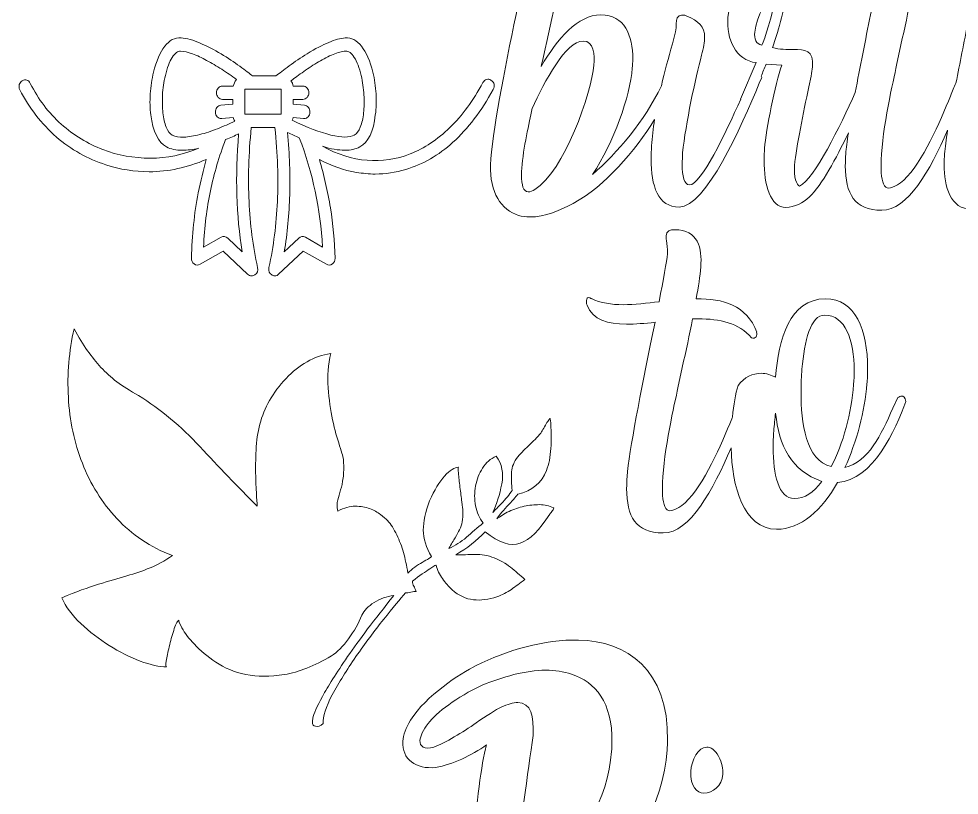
# Model space of a CAD drawing. Header units: inches. Extents: x 0.6 to 14.4, y -18.1 to 0.
# Drawn here: x 0.79 to 7.26, y -11.56 to -6.22 of the extents above; entities that cross this region are included whole.
import ezdxf

# ---------------------------------------------------------------- set-up
doc = ezdxf.new("R2010")
doc.units = ezdxf.units.IN
doc.header["$MEASUREMENT"] = 0
doc.layers.add('Layer 1', color=7, linetype='Continuous')

# ---------------------------------------------------------------- blocks, each defined once
blk = doc.blocks.new('block 2')
at = {"layer": 'Layer 1', "lineweight": 0}
blk.add_lwpolyline([(2.3432, -6.8732), (2.5932, -6.8732), (2.5932, -6.7005), (2.3432, -6.7005), (2.3432, -6.8732)], dxfattribs=at)
for points, knots in [([(0.7945, -6.705), (0.789, -6.6929), (0.7879, -6.6811), (0.7914, -6.6698), (0.7948, -6.6584), (0.8014, -6.6497), (0.811, -6.6436), (0.822, -6.6361), (0.8327, -6.6342), (0.8431, -6.638), (0.8534, -6.6418), (0.8613, -6.6497), (0.8668, -6.6618), (0.9219, -6.7709), (0.9928, -6.8641), (1.0796, -6.9414), (1.1664, -7.0186), (1.2618, -7.077), (1.3658, -7.1164), (1.4697, -7.1558), (1.5786, -7.1755), (1.6922, -7.1755), (1.8058, -7.1755), (1.917, -7.1527), (2.0259, -7.1073), (1.9845, -7.1164), (1.9474, -7.1209), (1.9143, -7.1209), (1.8688, -7.1209), (1.8323, -7.1133), (1.8048, -7.0982), (1.7469, -7.0664), (1.7104, -6.9929), (1.6953, -6.8777), (1.6898, -6.8323), (1.6887, -6.7842), (1.6922, -6.7334), (1.6956, -6.6827), (1.7029, -6.6331), (1.7139, -6.5846), (1.7332, -6.5073), (1.759, -6.4478), (1.7914, -6.4062), (1.8237, -6.3645), (1.8613, -6.3452), (1.904, -6.3482), (1.9439, -6.3513), (1.988, -6.3634), (2.0363, -6.3846), (2.0845, -6.4058), (2.1321, -6.4304), (2.179, -6.4584), (2.2259, -6.4865), (2.2686, -6.5149), (2.3073, -6.5437), (2.3459, -6.5725), (2.3756, -6.5944), (2.3962, -6.6096), (2.3962, -6.6096), (2.5556, -6.6096), (2.5556, -6.6096), (2.579, -6.5929), (2.6097, -6.5702), (2.6476, -6.5414), (2.6856, -6.5126), (2.7266, -6.4846), (2.7708, -6.4573), (2.8273, -6.4225), (2.8769, -6.3963), (2.9196, -6.3789), (2.9624, -6.3615), (3.0003, -6.3513), (3.0333, -6.3482), (3.0746, -6.3452), (3.1118, -6.3645), (3.1449, -6.4062), (3.1779, -6.4478), (3.2041, -6.5073), (3.2234, -6.5846), (3.2344, -6.6331), (3.2416, -6.6827), (3.2451, -6.7334), (3.2485, -6.7842), (3.2468, -6.8323), (3.2399, -6.8777), (3.2275, -6.9929), (3.1917, -7.0664), (3.1325, -7.0982), (3.1049, -7.1133), (3.0705, -7.1209), (3.0292, -7.1209), (2.9851, -7.1209), (2.9341, -7.1118), (2.8763, -7.0936), (2.9782, -7.1497), (3.0805, -7.1819), (3.1831, -7.1902), (3.2857, -7.1986), (3.3849, -7.1838), (3.4806, -7.1459), (3.5763, -7.1081), (3.6669, -7.0478), (3.7523, -6.9652), (3.8377, -6.8827), (3.9134, -6.7793), (3.9796, -6.655), (3.9864, -6.6444), (3.9951, -6.6372), (4.0054, -6.6334), (4.0157, -6.6297), (4.0257, -6.6315), (4.0353, -6.6391), (4.0588, -6.6558), (4.0636, -6.677), (4.0498, -6.7027), (4.0098, -6.777), (3.9668, -6.8444), (3.9207, -6.905), (3.8745, -6.9656), (3.8253, -7.0194), (3.773, -7.0664), (3.6751, -7.1558), (3.567, -7.2179), (3.4486, -7.2527), (3.3783, -7.274), (3.3088, -7.2845), (3.2399, -7.2845), (3.2179, -7.2845), (3.1962, -7.2834), (3.1748, -7.2811), (3.1535, -7.2789), (3.1318, -7.2762), (3.1097, -7.2732), (3.023, -7.2581), (2.9383, -7.2285), (2.8556, -7.1845), (2.8873, -7.2936), (2.9124, -7.4046), (2.931, -7.5175), (2.9496, -7.6303), (2.9603, -7.7459), (2.9631, -7.8641), (2.9631, -7.8807), (2.9569, -7.8936), (2.9445, -7.9027), (2.9321, -7.9118), (2.9183, -7.9125), (2.9031, -7.905), (2.9031, -7.905), (2.7441, -7.8141), (2.7441, -7.8141), (2.7441, -7.8141), (2.5746, -7.9732), (2.5746, -7.9732), (2.5691, -7.9807), (2.5602, -7.9845), (2.5478, -7.9845), (2.5395, -7.9845), (2.5326, -7.9823), (2.5271, -7.9777), (2.5092, -7.9686), (2.503, -7.9519), (2.5085, -7.9277), (2.5402, -7.7807), (2.5595, -7.6292), (2.5664, -7.4732), (2.5733, -7.3171), (2.5677, -7.1474), (2.5498, -6.9641), (2.5498, -6.9641), (2.3866, -6.9641), (2.3866, -6.9641), (2.3687, -7.1474), (2.3635, -7.3171), (2.3711, -7.4732), (2.3787, -7.6292), (2.3983, -7.7807), (2.43, -7.9277), (2.4341, -7.9504), (2.428, -7.9671), (2.4114, -7.9777), (2.4045, -7.9823), (2.397, -7.9845), (2.3887, -7.9845), (2.3776, -7.9845), (2.3687, -7.9807), (2.3618, -7.9732), (2.3618, -7.9732), (2.1924, -7.8141), (2.1924, -7.8141), (2.1924, -7.8141), (2.0354, -7.905), (2.0354, -7.905), (2.0202, -7.9125), (2.0065, -7.9118), (1.9941, -7.9027), (1.9803, -7.8921), (1.9741, -7.8792), (1.9755, -7.8641), (1.9796, -7.7035), (1.9948, -7.5535), (2.0209, -7.4141), (2.0388, -7.3338), (2.0574, -7.2573), (2.0767, -7.1845), (1.9464, -7.2406), (1.8158, -7.2686), (1.685, -7.2686), (1.583, -7.2686), (1.4839, -7.2527), (1.3875, -7.2209), (1.2607, -7.18), (1.1471, -7.1164), (1.0466, -7.03), (0.9433, -6.9391), (0.8592, -6.8308), (0.7945, -6.705)], [0, 0, 0, 0, 1, 1, 1, 2, 2, 2, 3, 3, 3, 4, 4, 4, 5, 5, 5, 6, 6, 6, 7, 7, 7, 8, 8, 8, 9, 9, 9, 10, 10, 10, 11, 11, 11, 12, 12, 12, 13, 13, 13, 14, 14, 14, 15, 15, 15, 16, 16, 16, 17, 17, 17, 18, 18, 18, 19, 19, 19, 20, 20, 20, 21, 21, 21, 22, 22, 22, 23, 23, 23, 24, 24, 24, 25, 25, 25, 26, 26, 26, 27, 27, 27, 28, 28, 28, 29, 29, 29, 30, 30, 30, 31, 31, 31, 32, 32, 32, 33, 33, 33, 34, 34, 34, 35, 35, 35, 36, 36, 36, 37, 37, 37, 38, 38, 38, 39, 39, 39, 40, 40, 40, 41, 41, 41, 42, 42, 42, 43, 43, 43, 44, 44, 44, 45, 45, 45, 46, 46, 46, 47, 47, 47, 48, 48, 48, 49, 49, 49, 50, 50, 50, 51, 51, 51, 52, 52, 52, 53, 53, 53, 54, 54, 54, 55, 55, 55, 56, 56, 56, 57, 57, 57, 58, 58, 58, 59, 59, 59, 60, 60, 60, 61, 61, 61, 62, 62, 62, 63, 63, 63, 64, 64, 64, 65, 65, 65, 66, 66, 66, 67, 67, 67, 68, 68, 68, 69, 69, 69, 70, 70, 70, 71, 71, 71, 72, 72, 72, 72]), ([(2.0323, -7.013), (2.0716, -7.0031), (2.1122, -6.9899), (2.1542, -6.9732), (2.1962, -6.9565), (2.2358, -6.9391), (2.273, -6.9209), (2.2675, -6.9134), (2.264, -6.905), (2.2627, -6.8959), (2.2627, -6.8959), (2.1842, -6.9027), (2.1842, -6.9027), (2.1842, -6.9027), (2.18, -6.9027), (2.18, -6.9027), (2.169, -6.9027), (2.1597, -6.8986), (2.1521, -6.8902), (2.1445, -6.8819), (2.1408, -6.8717), (2.1408, -6.8596), (2.1394, -6.8474), (2.1425, -6.8365), (2.1501, -6.8266), (2.1576, -6.8168), (2.1669, -6.8118), (2.178, -6.8118), (2.178, -6.8118), (2.2606, -6.805), (2.2606, -6.805), (2.2606, -6.805), (2.2606, -6.7709), (2.2606, -6.7709), (2.2606, -6.7709), (2.1883, -6.7709), (2.1883, -6.7709), (2.1772, -6.7709), (2.1676, -6.7664), (2.1594, -6.7573), (2.1511, -6.7482), (2.147, -6.7376), (2.147, -6.7255), (2.147, -6.7134), (2.1511, -6.7027), (2.1594, -6.6936), (2.1676, -6.6846), (2.1772, -6.68), (2.1883, -6.68), (2.1883, -6.68), (2.2627, -6.68), (2.2627, -6.68), (2.2654, -6.6649), (2.273, -6.6497), (2.2854, -6.6346), (2.2523, -6.6103), (2.2182, -6.5868), (2.1831, -6.5641), (2.148, -6.5414), (2.1136, -6.5209), (2.0798, -6.5027), (2.0461, -6.4846), (2.0137, -6.4698), (1.9827, -6.4584), (1.9517, -6.4471), (1.9245, -6.4406), (1.9011, -6.4391), (1.8818, -6.4376), (1.8625, -6.452), (1.8432, -6.4823), (1.8239, -6.5126), (1.8081, -6.5543), (1.7957, -6.6073), (1.7847, -6.6513), (1.7782, -6.6956), (1.7761, -6.7402), (1.774, -6.7849), (1.7751, -6.8262), (1.7792, -6.8641), (1.7833, -6.902), (1.7909, -6.9346), (1.8019, -6.9618), (1.8129, -6.9891), (1.8267, -7.0073), (1.8432, -7.0164), (1.8639, -7.0285), (1.8908, -7.0334), (1.9238, -7.0311), (1.9569, -7.0289), (1.993, -7.0228), (2.0323, -7.013)], [0, 0, 0, 0, 1, 1, 1, 2, 2, 2, 3, 3, 3, 4, 4, 4, 5, 5, 5, 6, 6, 6, 7, 7, 7, 8, 8, 8, 9, 9, 9, 10, 10, 10, 11, 11, 11, 12, 12, 12, 13, 13, 13, 14, 14, 14, 15, 15, 15, 16, 16, 16, 17, 17, 17, 18, 18, 18, 19, 19, 19, 20, 20, 20, 21, 21, 21, 22, 22, 22, 23, 23, 23, 24, 24, 24, 25, 25, 25, 26, 26, 26, 27, 27, 27, 28, 28, 28, 29, 29, 29, 30, 30, 30, 30]), ([(2.6593, -6.6436), (2.6676, -6.6543), (2.6724, -6.6664), (2.6738, -6.68), (2.6738, -6.68), (2.742, -6.68), (2.742, -6.68), (2.753, -6.68), (2.7627, -6.6846), (2.7709, -6.6936), (2.7792, -6.7027), (2.7833, -6.7134), (2.7833, -6.7255), (2.7833, -6.7376), (2.7792, -6.7482), (2.7709, -6.7573), (2.7627, -6.7664), (2.753, -6.7709), (2.742, -6.7709), (2.742, -6.7709), (2.6759, -6.7709), (2.6759, -6.7709), (2.6759, -6.7709), (2.6759, -6.805), (2.6759, -6.805), (2.6759, -6.805), (2.7523, -6.8118), (2.7523, -6.8118), (2.7633, -6.8118), (2.7726, -6.8168), (2.7802, -6.8266), (2.7878, -6.8365), (2.7909, -6.8474), (2.7895, -6.8596), (2.7895, -6.8717), (2.7857, -6.8819), (2.7781, -6.8902), (2.7706, -6.8986), (2.7613, -6.9027), (2.7503, -6.9027), (2.7503, -6.9027), (2.7461, -6.9027), (2.7461, -6.9027), (2.7461, -6.9027), (2.6738, -6.8959), (2.6738, -6.8959), (2.6738, -6.902), (2.6717, -6.9081), (2.6676, -6.9141), (2.7709, -6.9641), (2.8598, -6.9982), (2.9341, -7.0164), (3.0085, -7.0346), (3.0622, -7.0346), (3.0953, -7.0164), (3.1118, -7.0073), (3.1256, -6.9891), (3.1366, -6.9618), (3.1476, -6.9346), (3.1552, -6.902), (3.1593, -6.8641), (3.1635, -6.8262), (3.1641, -6.7849), (3.1614, -6.7402), (3.1586, -6.6956), (3.1524, -6.6513), (3.1428, -6.6073), (3.1304, -6.5543), (3.1146, -6.5126), (3.0953, -6.4823), (3.076, -6.452), (3.056, -6.4376), (3.0354, -6.4391), (3.0106, -6.4406), (2.982, -6.4482), (2.9496, -6.4618), (2.9173, -6.4755), (2.8838, -6.4925), (2.8494, -6.513), (2.815, -6.5334), (2.7812, -6.5554), (2.7482, -6.5789), (2.7151, -6.6024), (2.6855, -6.624), (2.6593, -6.6436)], [0, 0, 0, 0, 1, 1, 1, 2, 2, 2, 3, 3, 3, 4, 4, 4, 5, 5, 5, 6, 6, 6, 7, 7, 7, 8, 8, 8, 9, 9, 9, 10, 10, 10, 11, 11, 11, 12, 12, 12, 13, 13, 13, 14, 14, 14, 15, 15, 15, 16, 16, 16, 17, 17, 17, 18, 18, 18, 19, 19, 19, 20, 20, 20, 21, 21, 21, 22, 22, 22, 23, 23, 23, 24, 24, 24, 25, 25, 25, 26, 26, 26, 27, 27, 27, 28, 28, 28, 28]), ([(2.2999, -7.0073), (2.2859, -7.0149), (2.2717, -7.0217), (2.2571, -7.0277), (2.2425, -7.0338), (2.2269, -7.0399), (2.2102, -7.0459), (2.1658, -7.1626), (2.131, -7.2808), (2.1061, -7.4005), (2.081, -7.5201), (2.0651, -7.6489), (2.0581, -7.7868), (2.0581, -7.7868), (2.1789, -7.7186), (2.1789, -7.7186), (2.1955, -7.711), (2.2108, -7.7133), (2.2247, -7.7254), (2.2247, -7.7254), (2.3246, -7.8186), (2.3246, -7.8186), (2.2833, -7.5716), (2.2751, -7.3012), (2.2999, -7.0073)], [0, 0, 0, 0, 1, 1, 1, 2, 2, 2, 3, 3, 3, 4, 4, 4, 5, 5, 5, 6, 6, 6, 7, 7, 7, 8, 8, 8, 8]), ([(2.6511, -7.4266), (2.647, -7.5607), (2.6346, -7.6914), (2.6139, -7.8186), (2.6139, -7.8186), (2.7131, -7.7254), (2.7131, -7.7254), (2.7268, -7.7133), (2.742, -7.711), (2.7585, -7.7186), (2.7585, -7.7186), (2.8763, -7.7868), (2.8763, -7.7868), (2.8625, -7.5262), (2.8095, -7.2755), (2.7172, -7.0346), (2.7034, -7.0285), (2.69, -7.0228), (2.6769, -7.0175), (2.6638, -7.0122), (2.6504, -7.0058), (2.6366, -6.9982), (2.6504, -7.1497), (2.6552, -7.2925), (2.6511, -7.4266)], [0, 0, 0, 0, 1, 1, 1, 2, 2, 2, 3, 3, 3, 4, 4, 4, 5, 5, 5, 6, 6, 6, 7, 7, 7, 8, 8, 8, 8])]:
    blk.add_open_spline(points, degree=3, knots=knots, dxfattribs=at)
blk = doc.blocks.new('block 5')
at = {"layer": 'Layer 1', "lineweight": 0}
for points, knots in [([(14.203, -6.7469), (14.163, -6.8211), (14.12, -6.8886), (14.0738, -6.9492), (14.0277, -7.0098), (13.9784, -7.0636), (13.9261, -7.1105), (13.8283, -7.1999), (13.7202, -7.262), (13.6017, -7.2969), (13.5315, -7.3181), (13.4619, -7.3287), (13.3931, -7.3287), (13.371, -7.3287), (13.3493, -7.3276), (13.328, -7.3253), (13.3066, -7.323), (13.2849, -7.3204), (13.2629, -7.3173), (13.1761, -7.3022), (13.0914, -7.2727), (13.0088, -7.2287), (13.0404, -7.3378), (13.0656, -7.4487), (13.0842, -7.5616), (13.1028, -7.6745), (13.1134, -7.79), (13.1162, -7.9082), (13.1162, -7.9249), (13.11, -7.9378), (13.0976, -7.9469), (13.0852, -7.9559), (13.0714, -7.9567), (13.0563, -7.9491), (13.0563, -7.9491), (12.8972, -7.8582), (12.8972, -7.8582), (12.8972, -7.8582), (12.7278, -8.0173), (12.7278, -8.0173), (12.7223, -8.0249), (12.7133, -8.0287), (12.7009, -8.0287), (12.6927, -8.0287), (12.6858, -8.0264), (12.6803, -8.0219), (12.6623, -8.0128), (12.6562, -7.9961), (12.6617, -7.9719), (12.6933, -7.8249), (12.7126, -7.6734), (12.7195, -7.5173), (12.7264, -7.3613), (12.7209, -7.1916), (12.703, -7.0082), (12.703, -7.0082), (12.5398, -7.0082), (12.5398, -7.0082), (12.5219, -7.1916), (12.5167, -7.3613), (12.5243, -7.5173), (12.5318, -7.6734), (12.5515, -7.8249), (12.5832, -7.9719), (12.5873, -7.9946), (12.5811, -8.0112), (12.5646, -8.0219), (12.5577, -8.0264), (12.5501, -8.0287), (12.5418, -8.0287), (12.5308, -8.0287), (12.5219, -8.0249), (12.515, -8.0173), (12.515, -8.0173), (12.3456, -7.8582), (12.3456, -7.8582), (12.3456, -7.8582), (12.1885, -7.9491), (12.1885, -7.9491), (12.1734, -7.9567), (12.1596, -7.9559), (12.1472, -7.9469), (12.1334, -7.9362), (12.1272, -7.9233), (12.1286, -7.9082), (12.1328, -7.7476), (12.1479, -7.5976), (12.1741, -7.4582), (12.192, -7.3779), (12.2106, -7.3014), (12.2299, -7.2287), (12.0995, -7.2848), (11.969, -7.3128), (11.8381, -7.3128), (11.7362, -7.3128), (11.637, -7.2969), (11.5406, -7.2651), (11.5402, -7.2649), (11.5398, -7.2648), (11.5394, -7.2646), (11.5093, -7.3031), (11.4797, -7.3345), (11.4515, -7.3559), (11.3098, -8.16), (11.0816, -9.0193), (10.674, -8.9624), (10.5576, -8.9458), (10.4805, -8.8155), (10.4805, -8.6429), (10.4805, -8.6007), (10.4852, -8.5585), (10.4946, -8.5144), (10.5985, -8.0646), (10.8645, -7.7561), (11.1509, -7.466), (11.1693, -7.3585), (11.1911, -7.2379), (11.2171, -7.0884), (11.2113, -7.0836), (11.2054, -7.079), (11.1997, -7.0741), (11.1974, -7.0722), (11.1953, -7.07), (11.1931, -7.068), (11.0645, -7.3031), (10.9245, -7.523), (10.7716, -7.523), (10.663, -7.523), (10.6237, -7.4293), (10.6237, -7.2916), (10.6237, -7.2678), (10.6252, -7.2421), (10.6268, -7.2164), (10.6303, -7.1716), (10.637, -7.1221), (10.6457, -7.0702), (10.5698, -7.2242), (10.4859, -7.3708), (10.4113, -7.4422), (10.3688, -7.4826), (10.3058, -7.5138), (10.2492, -7.5138), (10.0997, -7.5138), (10.0871, -7.2274), (10.1028, -7.1044), (10.1028, -7.0989), (10.1028, -7.1025), (10.1044, -7.086), (9.9911, -7.3045), (9.829, -7.5211), (9.6527, -7.5211), (9.4887, -7.5211), (9.4348, -7.3782), (9.434, -7.2126), (9.415, -7.2477), (9.3956, -7.2811), (9.3758, -7.3118), (9.305, -7.4165), (9.2184, -7.5248), (9.0941, -7.534), (8.91, -7.534), (8.8407, -7.4183), (8.8407, -7.2219), (8.8407, -7.1998), (8.8423, -7.1741), (8.8439, -7.1466), (8.8454, -7.1135), (8.8423, -7.1135), (8.8502, -7.0658), (8.7337, -7.2916), (8.57, -7.5285), (8.3875, -7.5285), (8.2222, -7.5285), (8.1672, -7.3853), (8.1672, -7.2219), (8.1672, -7.2074), (8.1672, -7.1908), (8.168, -7.1754), (8.0685, -7.3575), (7.9573, -7.5064), (7.8509, -7.5064), (7.7061, -7.5064), (7.6589, -7.4018), (7.6589, -7.2568), (7.6589, -7.2402), (7.6589, -7.2182), (7.6605, -7.2017), (7.6809, -7.0126), (7.7612, -6.7555), (7.8226, -6.5646), (7.865, -6.4324), (7.9012, -6.3241), (7.906, -6.2745), (7.9075, -6.2506), (7.9028, -6.2415), (7.8918, -6.2415), (7.7785, -6.2415), (7.5424, -6.717), (7.4559, -6.8877), (7.4559, -6.8877), (7.4559, -6.8859), (7.4559, -6.8859), (7.4559, -6.8859), (7.4307, -6.9373), (7.4307, -6.9373), (7.4307, -6.9373), (7.4323, -6.9373), (7.4323, -6.9373), (7.3976, -7.0346), (7.3709, -7.1778), (7.3615, -7.2916), (7.3567, -7.3779), (7.3678, -7.4403), (7.374, -7.4734), (7.3772, -7.4844), (7.3788, -7.4936), (7.3788, -7.5009), (7.3788, -7.5211), (7.3646, -7.5266), (7.3426, -7.5266), (7.1915, -7.5266), (7.1521, -7.3706), (7.1521, -7.22), (7.1521, -7.1962), (7.1537, -7.1705), (7.1553, -7.1448), (7.1584, -7.1029), (7.1655, -7.0478), (7.1754, -6.9836), (7.0532, -7.2603), (6.902, -7.534), (6.7225, -7.534), (6.5353, -7.534), (6.4723, -7.4202), (6.4723, -7.2274), (6.4723, -7.2017), (6.4739, -7.1741), (6.4755, -7.1448), (6.4782, -7.1081), (6.4844, -7.0589), (6.4932, -7.0007), (6.4091, -7.1785), (6.3111, -7.3601), (6.2253, -7.4422), (6.1828, -7.4826), (6.1214, -7.5138), (6.0632, -7.5138), (5.9546, -7.5138), (5.9137, -7.3596), (5.9137, -7.1888), (5.9137, -7.1613), (5.9153, -7.1319), (5.9168, -7.1062), (5.9263, -6.9814), (5.9908, -6.6656), (6.0349, -6.5352), (6.0349, -6.5352), (5.9279, -6.5297), (5.9279, -6.5297), (5.9163, -6.5566), (5.9046, -6.5843), (5.8929, -6.6121), (5.8946, -6.6151), (5.8963, -6.6182), (5.898, -6.6215), (5.898, -6.6215), (5.8807, -6.6601), (5.8807, -6.6601), (5.7579, -6.9575), (5.5124, -7.5119), (5.3299, -7.5119), (5.1835, -7.5119), (5.1363, -7.3651), (5.1363, -7.1815), (5.1363, -7.1521), (5.1379, -7.1209), (5.1394, -7.0915), (5.1439, -7.0307), (5.1511, -6.9704), (5.1606, -6.9104), (5.024, -7.1285), (4.8223, -7.3658), (4.6013, -7.4862), (4.5163, -7.5321), (4.4061, -7.5799), (4.3022, -7.5799), (4.2739, -7.5799), (4.2503, -7.5762), (4.2251, -7.5689), (4.1055, -7.5303), (4.0253, -7.411), (4.0331, -7.2219), (4.0394, -7.0071), (4.1307, -6.5609), (4.2078, -6.1882), (4.2598, -5.9312), (4.307, -5.709), (4.3133, -5.6172), (4.3148, -5.5768), (4.3101, -5.5475), (4.307, -5.5254), (4.3054, -5.5126), (4.3038, -5.5016), (4.3038, -5.4924), (4.3054, -5.4593), (4.3321, -5.4502), (4.3605, -5.4502), (4.5241, -5.4502), (4.5509, -5.5787), (4.5414, -5.7054), (4.5241, -5.9036), (4.4596, -6.2011), (4.3967, -6.4765), (4.3904, -6.5095), (4.3888, -6.5077), (4.3809, -6.5444), (4.4911, -6.3534), (4.6343, -6.1901), (4.7901, -6.1901), (4.9553, -6.1901), (5.0104, -6.3314), (5.0104, -6.4948), (5.0104, -6.515), (5.0088, -6.5352), (5.0073, -6.5554), (4.9915, -6.7519), (4.8798, -7.0658), (4.7334, -7.288), (4.9078, -7.1375), (5.0908, -6.9185), (5.2071, -6.678), (5.2298, -6.5817), (5.2559, -6.4859), (5.2826, -6.3902), (5.2826, -6.3902), (5.3047, -6.3057), (5.3047, -6.3057), (5.3047, -6.3057), (5.3047, -6.3076), (5.3047, -6.3076), (5.3078, -6.2874), (5.3094, -6.269), (5.3094, -6.2561), (5.3094, -6.2396), (5.311, -6.2286), (5.3126, -6.2213), (5.3204, -6.1901), (5.3487, -6.1864), (5.3786, -6.1956), (5.4652, -6.2323), (5.5045, -6.2727), (5.5045, -6.3424), (5.5045, -6.3773), (5.4967, -6.4177), (5.4841, -6.4673), (5.4416, -6.6252), (5.3739, -6.9355), (5.3535, -7.1393), (5.3519, -7.1631), (5.3503, -7.1943), (5.3503, -7.2145), (5.3503, -7.3008), (5.3645, -7.3577), (5.3991, -7.3596), (5.482, -7.3596), (5.6483, -7.0025), (5.7529, -6.7706), (5.7529, -6.7706), (5.7516, -6.7702), (5.7516, -6.7702), (5.7516, -6.7702), (5.8602, -6.5187), (5.8602, -6.5187), (5.717, -6.5022), (5.654, -6.3571), (5.665, -6.2084), (5.6839, -6.0505), (5.7894, -5.8559), (5.9389, -5.8559), (6.0317, -5.8559), (6.0695, -5.9202), (6.0632, -6.0468), (6.0506, -6.1845), (5.9892, -6.3608), (5.9719, -6.414), (6.0223, -6.4287), (6.0695, -6.4287), (6.112, -6.4287), (6.1985, -6.4287), (6.2552, -6.4306), (6.2457, -6.5481), (6.2442, -6.5664), (6.241, -6.5885), (6.2363, -6.6105), (6.2363, -6.6105), (6.2206, -6.6858), (6.2206, -6.6858), (6.1844, -6.862), (6.1356, -7.0915), (6.123, -7.2255), (6.1183, -7.3026), (6.1356, -7.3632), (6.1576, -7.3669), (6.2599, -7.3201), (6.4374, -6.952), (6.5409, -6.7237), (6.5726, -6.5533), (6.6109, -6.3621), (6.6454, -6.1901), (6.6454, -6.1901), (6.6675, -6.0854), (6.6675, -6.0854), (6.5966, -6.0927), (6.5321, -6.0982), (6.4707, -6.0982), (6.3433, -6.0982), (6.2394, -6.0689), (6.2001, -5.9679), (6.1906, -5.9422), (6.1922, -5.8963), (6.2315, -5.9238), (6.2315, -5.9238), (6.23, -5.922), (6.23, -5.922), (6.2929, -5.9532), (6.3685, -5.9642), (6.4487, -5.9642), (6.5243, -5.9642), (6.614, -5.9532), (6.6958, -5.944), (6.7241, -5.7916), (6.7477, -5.6668), (6.7524, -5.6154), (6.754, -5.575), (6.7493, -5.5475), (6.7461, -5.5236), (6.7446, -5.5107), (6.743, -5.4997), (6.743, -5.4905), (6.7461, -5.4557), (6.7713, -5.4483), (6.8012, -5.4483), (6.9649, -5.4483), (6.9917, -5.5768), (6.9822, -5.7035), (6.9775, -5.7678), (6.9649, -5.8412), (6.9507, -5.9238), (7.1172, -5.9222), (7.2643, -5.958), (7.3445, -6.1033), (7.3897, -5.8783), (7.427, -5.6876), (7.4323, -5.6154), (7.4338, -5.575), (7.4291, -5.5475), (7.426, -5.5236), (7.4244, -5.5107), (7.4228, -5.4997), (7.4228, -5.4905), (7.4244, -5.4575), (7.4512, -5.4483), (7.4811, -5.4483), (7.64, -5.4483), (7.6699, -5.5805), (7.662, -5.7035), (7.6557, -5.777), (7.5912, -6.1038), (7.5393, -6.3663), (7.5393, -6.3663), (7.4842, -6.6527), (7.4842, -6.6527), (7.511, -6.6105), (7.533, -6.5628), (7.5613, -6.515), (7.6731, -6.3094), (7.8037, -6.0762), (7.9705, -6.0762), (8.0854, -6.0762), (8.12, -6.1754), (8.109, -6.3057), (8.098, -6.4397), (8.046, -6.6197), (7.9972, -6.7867), (7.9485, -6.9465), (7.9028, -7.108), (7.8934, -7.2164), (7.8918, -7.2659), (7.895, -7.3577), (7.9296, -7.3577), (7.993, -7.3577), (8.137, -7.0788), (8.237, -6.8679), (8.3527, -6.5206), (8.594, -6.1331), (8.8675, -6.1331), (8.9241, -6.1331), (8.9713, -6.1533), (9.0138, -6.1901), (9.0138, -6.1901), (9.0296, -6.1203), (9.0296, -6.1203), (9.0752, -5.889), (9.1161, -5.6925), (9.1208, -5.6172), (9.1224, -5.5768), (9.1177, -5.5475), (9.1145, -5.5254), (9.113, -5.5126), (9.1114, -5.5016), (9.1114, -5.4924), (9.113, -5.4593), (9.1413, -5.4502), (9.1712, -5.4502), (9.3349, -5.4502), (9.36, -5.5787), (9.3506, -5.7054), (9.3427, -5.8173), (9.2861, -6.0982), (9.2263, -6.3957), (9.2184, -6.4453), (9.2011, -6.5168), (9.1854, -6.5958), (9.1397, -6.8033), (9.0815, -7.0805), (9.0815, -7.2439), (9.0815, -7.2659), (9.0815, -7.2861), (9.0846, -7.3026), (9.091, -7.3559), (9.1114, -7.3779), (9.1413, -7.3779), (9.1932, -7.3779), (9.2656, -7.3137), (9.3065, -7.2586), (9.3666, -7.1804), (9.4222, -7.0754), (9.4707, -6.9719), (9.5674, -6.6022), (9.831, -6.1258), (10.1343, -6.1258), (10.3184, -6.1258), (10.4238, -6.3516), (10.4113, -6.5554), (10.4081, -6.5903), (10.4018, -6.6233), (10.3924, -6.6545), (10.3924, -6.6545), (10.3908, -6.6564), (10.3908, -6.6564), (10.3861, -6.6637), (10.3593, -6.6729), (10.3514, -6.6729), (10.3404, -6.6729), (10.3279, -6.6656), (10.3184, -6.6509), (10.3263, -6.6252), (10.3294, -6.6013), (10.3326, -6.5756), (10.3373, -6.4508), (10.2948, -6.2947), (10.1799, -6.2947), (9.958, -6.2947), (9.7141, -6.9612), (9.6984, -7.176), (9.6937, -7.2457), (9.6999, -7.3412), (9.7739, -7.3412), (9.9061, -7.3412), (10.0729, -6.9905), (10.1516, -6.8106), (10.1579, -6.7831), (10.1768, -6.7464), (10.1736, -6.7023), (10.1705, -6.6692), (10.2035, -6.6601), (10.235, -6.6582), (10.3593, -6.6711), (10.4002, -6.7298), (10.4065, -6.8069), (10.4128, -6.8859), (10.3845, -6.9814), (10.3735, -7.0603), (10.3656, -7.1099), (10.3247, -7.3981), (10.4034, -7.3155), (10.5029, -7.1994), (10.6292, -6.9358), (10.7113, -6.7542), (10.7195, -6.7188), (10.7276, -6.6842), (10.7354, -6.6509), (10.77, -6.504), (10.8031, -6.3626), (10.8094, -6.2818), (10.8125, -6.2433), (10.8063, -6.2176), (10.8031, -6.1992), (10.8015, -6.1901), (10.7999, -6.1845), (10.7999, -6.1735), (10.8015, -6.1405), (10.8283, -6.1295), (10.8566, -6.1295), (10.8975, -6.1295), (10.9479, -6.1478), (10.9668, -6.1607), (11.0266, -6.2084), (11.047, -6.302), (11.0407, -6.3957), (11.0344, -6.4911), (11.0092, -6.5848), (10.9888, -6.6564), (10.9888, -6.6564), (10.9822, -6.6806), (10.9822, -6.6806), (10.9869, -6.6801), (10.9916, -6.6804), (10.9962, -6.6821), (11.0065, -6.6859), (11.0144, -6.6939), (11.02, -6.706), (11.0608, -6.7869), (11.1105, -6.8591), (11.1688, -6.9225), (11.2016, -6.8595), (11.2318, -6.7993), (11.2563, -6.75), (11.2563, -6.75), (11.2563, -6.7519), (11.2563, -6.7519), (11.2642, -6.7372), (11.2736, -6.7225), (11.2799, -6.7078), (11.2799, -6.7078), (11.2784, -6.7096), (11.2784, -6.7096), (11.3098, -6.5224), (11.3271, -6.3865), (11.3287, -6.3443), (11.3319, -6.302), (11.3256, -6.2708), (11.3224, -6.2451), (11.3193, -6.2304), (11.3193, -6.2194), (11.3193, -6.2121), (11.3224, -6.179), (11.3476, -6.1699), (11.3806, -6.168), (11.5191, -6.168), (11.5711, -6.247), (11.5821, -6.3479), (11.5657, -6.5838), (11.5409, -6.8132), (11.4865, -7.1474), (11.4972, -7.1519), (11.508, -7.1564), (11.5189, -7.1605), (11.519, -7.1605), (11.519, -7.1605), (11.519, -7.1606), (11.6232, -7.0313), (11.7312, -6.7951), (11.8087, -6.6142), (11.8087, -6.6142), (11.815, -6.6087), (11.815, -6.6087), (11.8166, -6.6087), (11.8197, -6.6087), (11.8244, -6.6068), (11.8365, -6.6037), (11.852, -6.5994), (11.871, -6.6141), (11.8898, -6.544), (11.9142, -6.4893), (11.9445, -6.4503), (11.9769, -6.4086), (12.0144, -6.3893), (12.0571, -6.3923), (12.0971, -6.3954), (12.1412, -6.4075), (12.1894, -6.4287), (12.2376, -6.4499), (12.2852, -6.4746), (12.3321, -6.5026), (12.379, -6.5306), (12.4218, -6.559), (12.4604, -6.5878), (12.499, -6.6166), (12.5287, -6.6386), (12.5494, -6.6537), (12.5494, -6.6537), (12.7087, -6.6537), (12.7087, -6.6537), (12.7322, -6.6371), (12.7628, -6.6143), (12.8008, -6.5855), (12.8387, -6.5568), (12.8797, -6.5287), (12.9239, -6.5014), (12.9805, -6.4666), (13.0301, -6.4405), (13.0728, -6.423), (13.1155, -6.4056), (13.1534, -6.3954), (13.1865, -6.3923), (13.2278, -6.3893), (13.265, -6.4086), (13.298, -6.4503), (13.3311, -6.492), (13.3572, -6.5514), (13.3765, -6.6287), (13.3875, -6.6772), (13.3948, -6.7268), (13.3982, -6.7776), (13.4016, -6.8283), (13.3999, -6.8764), (13.3931, -6.9219), (13.3807, -7.037), (13.3448, -7.1105), (13.2856, -7.1423), (13.2581, -7.1575), (13.2236, -7.1651), (13.1823, -7.1651), (13.1382, -7.1651), (13.0873, -7.156), (13.0294, -7.1378), (13.1313, -7.1939), (13.2336, -7.2261), (13.3362, -7.2344), (13.4388, -7.2427), (13.538, -7.2279), (13.6337, -7.1901), (13.7295, -7.1522), (13.82, -7.092), (13.9055, -7.0094), (13.9908, -6.9268), (14.0666, -6.8234), (14.1327, -6.6992), (14.1396, -6.6886), (14.1482, -6.6814), (14.1585, -6.6776), (14.1689, -6.6738), (14.1789, -6.6757), (14.1885, -6.6833), (14.2119, -6.6999), (14.2167, -6.7211), (14.203, -6.7469)], [0, 0, 0, 0, 1, 1, 1, 2, 2, 2, 3, 3, 3, 4, 4, 4, 5, 5, 5, 6, 6, 6, 7, 7, 7, 8, 8, 8, 9, 9, 9, 10, 10, 10, 11, 11, 11, 12, 12, 12, 13, 13, 13, 14, 14, 14, 15, 15, 15, 16, 16, 16, 17, 17, 17, 18, 18, 18, 19, 19, 19, 20, 20, 20, 21, 21, 21, 22, 22, 22, 23, 23, 23, 24, 24, 24, 25, 25, 25, 26, 26, 26, 27, 27, 27, 28, 28, 28, 29, 29, 29, 30, 30, 30, 31, 31, 31, 32, 32, 32, 33, 33, 33, 34, 34, 34, 35, 35, 35, 36, 36, 36, 37, 37, 37, 38, 38, 38, 39, 39, 39, 40, 40, 40, 41, 41, 41, 42, 42, 42, 43, 43, 43, 44, 44, 44, 45, 45, 45, 46, 46, 46, 47, 47, 47, 48, 48, 48, 49, 49, 49, 50, 50, 50, 51, 51, 51, 52, 52, 52, 53, 53, 53, 54, 54, 54, 55, 55, 55, 56, 56, 56, 57, 57, 57, 58, 58, 58, 59, 59, 59, 60, 60, 60, 61, 61, 61, 62, 62, 62, 63, 63, 63, 64, 64, 64, 65, 65, 65, 66, 66, 66, 67, 67, 67, 68, 68, 68, 69, 69, 69, 70, 70, 70, 71, 71, 71, 72, 72, 72, 73, 73, 73, 74, 74, 74, 75, 75, 75, 76, 76, 76, 77, 77, 77, 78, 78, 78, 79, 79, 79, 80, 80, 80, 81, 81, 81, 82, 82, 82, 83, 83, 83, 84, 84, 84, 85, 85, 85, 86, 86, 86, 87, 87, 87, 88, 88, 88, 89, 89, 89, 90, 90, 90, 91, 91, 91, 92, 92, 92, 93, 93, 93, 94, 94, 94, 95, 95, 95, 96, 96, 96, 97, 97, 97, 98, 98, 98, 99, 99, 99, 100, 100, 100, 101, 101, 101, 102, 102, 102, 103, 103, 103, 104, 104, 104, 105, 105, 105, 106, 106, 106, 107, 107, 107, 108, 108, 108, 109, 109, 109, 110, 110, 110, 111, 111, 111, 112, 112, 112, 113, 113, 113, 114, 114, 114, 115, 115, 115, 116, 116, 116, 117, 117, 117, 118, 118, 118, 119, 119, 119, 120, 120, 120, 121, 121, 121, 122, 122, 122, 123, 123, 123, 124, 124, 124, 125, 125, 125, 126, 126, 126, 127, 127, 127, 128, 128, 128, 129, 129, 129, 130, 130, 130, 131, 131, 131, 132, 132, 132, 133, 133, 133, 134, 134, 134, 135, 135, 135, 136, 136, 136, 137, 137, 137, 138, 138, 138, 139, 139, 139, 140, 140, 140, 141, 141, 141, 142, 142, 142, 143, 143, 143, 144, 144, 144, 145, 145, 145, 146, 146, 146, 147, 147, 147, 148, 148, 148, 149, 149, 149, 150, 150, 150, 151, 151, 151, 152, 152, 152, 153, 153, 153, 154, 154, 154, 155, 155, 155, 156, 156, 156, 157, 157, 157, 158, 158, 158, 159, 159, 159, 160, 160, 160, 161, 161, 161, 162, 162, 162, 163, 163, 163, 164, 164, 164, 165, 165, 165, 166, 166, 166, 167, 167, 167, 168, 168, 168, 169, 169, 169, 170, 170, 170, 171, 171, 171, 172, 172, 172, 173, 173, 173, 174, 174, 174, 175, 175, 175, 176, 176, 176, 177, 177, 177, 178, 178, 178, 179, 179, 179, 180, 180, 180, 181, 181, 181, 182, 182, 182, 183, 183, 183, 184, 184, 184, 185, 185, 185, 186, 186, 186, 187, 187, 187, 188, 188, 188, 189, 189, 189, 190, 190, 190, 191, 191, 191, 192, 192, 192, 193, 193, 193, 194, 194, 194, 195, 195, 195, 196, 196, 196, 197, 197, 197, 198, 198, 198, 199, 199, 199, 200, 200, 200, 201, 201, 201, 202, 202, 202, 203, 203, 203, 204, 204, 204, 205, 205, 205, 206, 206, 206, 207, 207, 207, 208, 208, 208, 209, 209, 209, 210, 210, 210, 211, 211, 211, 212, 212, 212, 213, 213, 213, 214, 214, 214, 215, 215, 215, 216, 216, 216, 217, 217, 217, 218, 218, 218, 219, 219, 219, 220, 220, 220, 221, 221, 221, 222, 222, 222, 223, 223, 223, 224, 224, 224, 225, 225, 225, 226, 226, 226, 227, 227, 227, 228, 228, 228, 229, 229, 229, 230, 230, 230, 231, 231, 231, 232, 232, 232, 233, 233, 233, 234, 234, 234, 235, 235, 235, 236, 236, 236, 237, 237, 237, 238, 238, 238, 239, 239, 239, 240, 240, 240, 241, 241, 241, 242, 242, 242, 243, 243, 243, 244, 244, 244, 245, 245, 245, 246, 246, 246, 247, 247, 247, 248, 248, 248, 249, 249, 249, 249]), ([(5.9829, -6.0927), (5.9845, -6.0652), (5.9845, -6.0542), (5.9782, -6.0542), (5.9452, -6.0542), (5.857, -6.2047), (5.8492, -6.3094), (5.8444, -6.3553), (5.857, -6.3902), (5.8979, -6.3993), (5.9168, -6.3571), (5.9751, -6.1882), (5.9829, -6.0927)], [0, 0, 0, 0, 1, 1, 1, 2, 2, 2, 3, 3, 3, 4, 4, 4, 4]), ([(7.3275, -6.1875), (7.2409, -6.0884), (7.1091, -6.0615), (6.9649, -6.0615), (6.9649, -6.0615), (6.9255, -6.0615), (6.9255, -6.0615), (6.9051, -6.1699), (6.8799, -6.2818), (6.8547, -6.3957), (6.8547, -6.3957), (6.8248, -6.5352), (6.8248, -6.5352), (6.8248, -6.5352), (6.8201, -6.5591), (6.8201, -6.5591), (6.7918, -6.6858), (6.7178, -7.0236), (6.7178, -7.2274), (6.7178, -7.2971), (6.7257, -7.3541), (6.7509, -7.3743), (6.7698, -7.3908), (6.8138, -7.3779), (6.8736, -7.3265), (7.0042, -7.2053), (7.1238, -6.9244), (7.1962, -6.7482), (7.1962, -6.7482), (7.1947, -6.7482), (7.1947, -6.7482), (7.2085, -6.7151), (7.2211, -6.6851), (7.2333, -6.6591), (7.2594, -6.5234), (7.289, -6.3775), (7.3174, -6.2378), (7.3208, -6.2209), (7.3242, -6.2041), (7.3275, -6.1875)], [0, 0, 0, 0, 1, 1, 1, 2, 2, 2, 3, 3, 3, 4, 4, 4, 5, 5, 5, 6, 6, 6, 7, 7, 7, 8, 8, 8, 9, 9, 9, 10, 10, 10, 11, 11, 11, 12, 12, 12, 13, 13, 13, 13]), ([(4.7429, -6.5352), (4.7492, -6.4654), (4.7429, -6.37), (4.6689, -6.37), (4.5493, -6.37), (4.403, -6.649), (4.318, -6.8345), (4.318, -6.8345), (4.3196, -6.8326), (4.3196, -6.8326), (4.3196, -6.8326), (4.3101, -6.8767), (4.3101, -6.8767), (4.2865, -6.9814), (4.2456, -7.1705), (4.2456, -7.2916), (4.2456, -7.3596), (4.2566, -7.4073), (4.2912, -7.4073), (4.3054, -7.4073), (4.3196, -7.4018), (4.3369, -7.3908), (4.5367, -7.2696), (4.7287, -6.7243), (4.7429, -6.5352)], [0, 0, 0, 0, 1, 1, 1, 2, 2, 2, 3, 3, 3, 4, 4, 4, 5, 5, 5, 6, 6, 6, 7, 7, 7, 8, 8, 8, 8])]:
    blk.add_open_spline(points, degree=3, knots=knots, dxfattribs=at)
blk = doc.blocks.new('block 13')
at = {"layer": 'Layer 1', "lineweight": 0}
for points, knots in [([(4.7276, -8.1427), (4.7276, -8.1427), (4.7261, -8.1408), (4.7261, -8.1408), (4.789, -8.172), (4.8646, -8.183), (4.9448, -8.183), (5.0204, -8.183), (5.1101, -8.172), (5.1919, -8.1628), (5.2202, -8.0105), (5.2438, -7.8856), (5.2485, -7.8342), (5.2501, -7.7938), (5.2454, -7.7663), (5.2423, -7.7424), (5.2407, -7.7296), (5.2391, -7.7185), (5.2391, -7.7094), (5.2423, -7.6745), (5.2674, -7.6671), (5.2973, -7.6671), (5.461, -7.6671), (5.4878, -7.7956), (5.4783, -7.9223), (5.4736, -7.9866), (5.461, -8.06), (5.4468, -8.1427), (5.631, -8.1408), (5.7915, -8.1849), (5.8639, -8.3721), (5.8639, -8.3721), (5.8623, -8.3721), (5.8623, -8.3721), (5.8717, -8.3923), (5.8529, -8.4236), (5.8277, -8.4107), (5.7411, -8.3079), (5.6074, -8.2804), (5.461, -8.2804), (5.461, -8.2804), (5.4217, -8.2804), (5.4217, -8.2804), (5.4012, -8.3887), (5.376, -8.5007), (5.3508, -8.6145), (5.3508, -8.6145), (5.3209, -8.754), (5.3209, -8.754), (5.3209, -8.754), (5.3162, -8.7779), (5.3162, -8.7779), (5.2879, -8.9046), (5.2139, -9.2424), (5.2139, -9.4462), (5.2139, -9.516), (5.2218, -9.5729), (5.247, -9.5931), (5.2659, -9.6096), (5.3099, -9.5967), (5.3697, -9.5453), (5.5003, -9.4242), (5.6199, -9.1433), (5.6923, -8.967), (5.6923, -8.967), (5.6908, -8.967), (5.6908, -8.967), (5.6924, -8.9632), (5.6939, -8.9595), (5.6955, -8.9558), (5.7039, -8.8706), (5.7165, -8.7949), (5.7348, -8.7393), (5.7757, -8.6806), (5.8355, -8.6549), (5.8938, -8.6549), (5.9268, -8.6549), (5.9646, -8.6659), (5.9929, -8.6824), (6.0149, -8.4236), (6.0857, -8.1427), (6.336, -8.1427), (6.5406, -8.1427), (6.6255, -8.3538), (6.6255, -8.6237), (6.6255, -8.6604), (6.624, -8.6953), (6.6208, -8.7283), (6.6208, -8.7283), (6.6208, -8.7265), (6.6208, -8.7265), (6.6051, -8.9156), (6.55, -9.1267), (6.4697, -9.303), (6.6318, -9.2644), (6.7184, -9.0772), (6.7986, -8.8954), (6.7986, -8.8954), (6.8333, -8.822), (6.8333, -8.822), (6.8427, -8.8165), (6.8537, -8.8109), (6.86, -8.8109), (6.871, -8.8109), (6.8821, -8.8183), (6.8883, -8.8477), (6.8175, -9.0441), (6.6633, -9.3893), (6.4194, -9.4058), (6.3124, -9.5949), (6.1676, -9.7271), (5.9992, -9.7271), (5.7703, -9.7271), (5.6927, -9.4244), (5.6865, -9.1683), (5.5617, -9.4562), (5.4055, -9.7528), (5.2186, -9.7528), (5.0314, -9.7528), (4.9684, -9.639), (4.9684, -9.4462), (4.9684, -9.4205), (4.97, -9.3929), (4.9716, -9.3636), (4.9842, -9.1947), (5.0707, -8.7614), (5.1415, -8.4089), (5.1415, -8.4089), (5.1636, -8.3042), (5.1636, -8.3042), (5.0927, -8.3116), (5.0282, -8.3171), (4.9668, -8.3171), (4.8394, -8.3171), (4.7355, -8.2877), (4.6962, -8.1867), (4.6867, -8.161), (4.6883, -8.1151), (4.7276, -8.1427)], [0, 0, 0, 0, 1, 1, 1, 2, 2, 2, 3, 3, 3, 4, 4, 4, 5, 5, 5, 6, 6, 6, 7, 7, 7, 8, 8, 8, 9, 9, 9, 10, 10, 10, 11, 11, 11, 12, 12, 12, 13, 13, 13, 14, 14, 14, 15, 15, 15, 16, 16, 16, 17, 17, 17, 18, 18, 18, 19, 19, 19, 20, 20, 20, 21, 21, 21, 22, 22, 22, 23, 23, 23, 24, 24, 24, 25, 25, 25, 26, 26, 26, 27, 27, 27, 28, 28, 28, 29, 29, 29, 30, 30, 30, 31, 31, 31, 32, 32, 32, 33, 33, 33, 34, 34, 34, 35, 35, 35, 36, 36, 36, 37, 37, 37, 38, 38, 38, 39, 39, 39, 40, 40, 40, 41, 41, 41, 42, 42, 42, 43, 43, 43, 44, 44, 44, 45, 45, 45, 46, 46, 46, 46]), ([(6.1676, -8.7852), (6.1676, -8.9927), (6.2006, -9.2571), (6.3753, -9.2956), (6.4571, -9.1414), (6.5154, -8.9248), (6.5295, -8.732), (6.5327, -8.699), (6.5327, -8.6677), (6.5327, -8.6365), (6.5327, -8.4254), (6.4713, -8.2546), (6.3312, -8.2546), (6.2337, -8.2546), (6.1896, -8.4309), (6.1739, -8.6273), (6.1707, -8.6714), (6.1676, -8.7265), (6.1676, -8.7852)], [0, 0, 0, 0, 1, 1, 1, 2, 2, 2, 3, 3, 3, 4, 4, 4, 5, 5, 5, 6, 6, 6, 6]), ([(5.9756, -9.1653), (5.9756, -9.347), (6.0118, -9.516), (6.1219, -9.516), (6.1928, -9.516), (6.2526, -9.4756), (6.3108, -9.3985), (6.1015, -9.325), (6.0149, -9.1524), (5.9929, -8.9284), (5.9866, -8.967), (5.9835, -9.0111), (5.9803, -9.0515), (5.9772, -9.09), (5.9756, -9.1286), (5.9756, -9.1653)], [0, 0, 0, 0, 1, 1, 1, 2, 2, 2, 3, 3, 3, 4, 4, 4, 5, 5, 5, 5])]:
    blk.add_open_spline(points, degree=3, knots=knots, dxfattribs=at)

msp = doc.modelspace()

# ---------------------------------------------------------------- linework, layer by layer
at = {"layer": 'Layer 1', "lineweight": 0}
for points, knots in [([(4.0701, -9.2242), (4.032, -9.2425), (4.0013, -9.2698), (3.9779, -9.3062), (3.9545, -9.3428), (3.9384, -9.3838), (3.9296, -9.4294), (3.9208, -9.475), (3.9208, -9.5206), (3.9296, -9.5662), (3.9384, -9.6118), (3.956, -9.651), (3.9823, -9.6838), (3.9413, -9.7166), (3.9025, -9.7495), (3.866, -9.7823), (3.8293, -9.8151), (3.7891, -9.8407), (3.7452, -9.8589), (3.7628, -9.8297), (3.7774, -9.8051), (3.7891, -9.785), (3.8008, -9.765), (3.8111, -9.7467), (3.8199, -9.7303), (3.8286, -9.7139), (3.8345, -9.6957), (3.8374, -9.6756), (3.8403, -9.6556), (3.8418, -9.6291), (3.8418, -9.5963), (3.8418, -9.589), (3.8396, -9.5698), (3.8352, -9.5388), (3.8308, -9.5078), (3.8264, -9.4741), (3.8221, -9.4376), (3.8177, -9.4011), (3.814, -9.3692), (3.8111, -9.3418), (3.8081, -9.3145), (3.8081, -9.3008), (3.8111, -9.3008), (3.7847, -9.3008), (3.7533, -9.3209), (3.7167, -9.361), (3.6801, -9.4011), (3.6457, -9.4577), (3.6135, -9.5306), (3.5842, -9.6072), (3.5696, -9.6747), (3.5696, -9.733), (3.5696, -9.7914), (3.5886, -9.8516), (3.6267, -9.9136), (3.6208, -9.921), (3.5996, -9.9346), (3.563, -9.9546), (3.5264, -9.9747), (3.4935, -9.9994), (3.4642, -10.0285), (3.4555, -9.9775), (3.4452, -9.93), (3.4335, -9.8862), (3.4218, -9.8461), (3.4064, -9.8061), (3.3874, -9.7659), (3.3683, -9.7258), (3.3471, -9.6929), (3.3238, -9.6674), (3.312, -9.6564), (3.2959, -9.6428), (3.2755, -9.6263), (3.2549, -9.6099), (3.23, -9.5963), (3.2008, -9.5853), (3.1715, -9.5744), (3.1386, -9.5689), (3.102, -9.5689), (3.0654, -9.5689), (3.0252, -9.5798), (2.9813, -9.6017), (2.9754, -9.5726), (2.9754, -9.547), (2.9813, -9.5251), (2.9871, -9.5032), (2.9937, -9.4805), (3.0011, -9.4567), (3.0083, -9.433), (3.0142, -9.4057), (3.0186, -9.3746), (3.023, -9.3437), (3.0237, -9.3027), (3.0208, -9.2515), (3.0208, -9.237), (3.012, -9.2042), (2.9945, -9.153), (2.9769, -9.102), (2.9608, -9.0428), (2.9462, -8.9752), (2.9315, -8.9078), (2.9213, -8.8339), (2.9154, -8.7536), (2.9095, -8.6734), (2.9154, -8.5949), (2.933, -8.5183), (2.8189, -8.5366), (2.7164, -8.5941), (2.6257, -8.6907), (2.5349, -8.7874), (2.4749, -8.8923), (2.4457, -9.0053), (2.431, -9.06), (2.4222, -9.1194), (2.4193, -9.1831), (2.4164, -9.247), (2.4156, -9.3062), (2.4171, -9.361), (2.4186, -9.4157), (2.4208, -9.4631), (2.4237, -9.5032), (2.4266, -9.5434), (2.4281, -9.5653), (2.4281, -9.5689), (2.2935, -9.434), (2.1617, -9.2972), (2.033, -9.1585), (1.9042, -9.0199), (1.7637, -8.9032), (1.6115, -8.8083), (1.5529, -8.7755), (1.5032, -8.7436), (1.4622, -8.7126), (1.4212, -8.6816), (1.3847, -8.6488), (1.3525, -8.6141), (1.3202, -8.5795), (1.2895, -8.5412), (1.2603, -8.4992), (1.231, -8.4573), (1.2003, -8.4071), (1.1681, -8.3487), (1.133, -8.5019), (1.1198, -8.6588), (1.1286, -8.8193), (1.1374, -8.9798), (1.1695, -9.1312), (1.2252, -9.2734), (1.2807, -9.4157), (1.3598, -9.5425), (1.4622, -9.6537), (1.5647, -9.765), (1.692, -9.8498), (1.8442, -9.9081), (1.7915, -9.9446), (1.7403, -9.9729), (1.6905, -9.9929), (1.6407, -10.013), (1.5874, -10.0312), (1.5303, -10.0477), (1.4732, -10.0641), (1.4088, -10.0832), (1.3371, -10.1051), (1.2654, -10.127), (1.1813, -10.158), (1.0847, -10.1981), (1.111, -10.2602), (1.1542, -10.3194), (1.2142, -10.376), (1.2741, -10.4325), (1.3393, -10.4826), (1.4096, -10.5264), (1.4798, -10.5702), (1.5507, -10.6058), (1.6225, -10.6331), (1.6942, -10.6605), (1.7549, -10.6742), (1.8047, -10.6742), (1.7988, -10.6742), (1.7981, -10.6605), (1.8025, -10.6331), (1.8069, -10.6058), (1.8135, -10.5729), (1.8222, -10.5346), (1.831, -10.4963), (1.8413, -10.459), (1.853, -10.4225), (1.8646, -10.386), (1.8764, -10.3623), (1.8881, -10.3513), (1.8852, -10.355), (1.8925, -10.3732), (1.9101, -10.4061), (1.9276, -10.4389), (1.9562, -10.4763), (1.9957, -10.5182), (2.0352, -10.5602), (2.0842, -10.6012), (2.1427, -10.6413), (2.2013, -10.6815), (2.2701, -10.7097), (2.3491, -10.7261), (2.4281, -10.7426), (2.5166, -10.7426), (2.6147, -10.7261), (2.7127, -10.7097), (2.8203, -10.6669), (2.9374, -10.5975), (2.9784, -10.5721), (3.0179, -10.5328), (3.0559, -10.4799), (3.0939, -10.4271), (3.1247, -10.3732), (3.1481, -10.3185), (3.1627, -10.2857), (3.1905, -10.2565), (3.2316, -10.2309), (3.2725, -10.2055), (3.3179, -10.1891), (3.3677, -10.1817), (3.233, -10.3495), (3.1269, -10.49), (3.0494, -10.603), (2.9718, -10.7161), (2.9139, -10.8073), (2.8759, -10.8766), (2.8379, -10.946), (2.8159, -10.9961), (2.8101, -11.0271), (2.8042, -11.0581), (2.8071, -11.0755), (2.8189, -11.079), (2.8182, -11.0788), (2.8177, -11.0787), (2.8171, -11.0785), (2.8197, -11.0793), (2.8232, -11.0804), (2.8276, -11.0818), (2.8452, -11.0873), (2.8628, -11.0809), (2.8803, -11.0626), (2.8774, -11.0153), (2.8986, -10.9496), (2.944, -10.8657), (2.9893, -10.7818), (3.0435, -10.6943), (3.1064, -10.603), (3.1693, -10.5119), (3.233, -10.4261), (3.2974, -10.3459), (3.3618, -10.2657), (3.4116, -10.2055), (3.4467, -10.1653), (3.4555, -10.1653), (3.4679, -10.1635), (3.484, -10.1598), (3.5, -10.1562), (3.5125, -10.1543), (3.5213, -10.1543), (3.5154, -10.1398), (3.5096, -10.1279), (3.5038, -10.1188), (3.4979, -10.1097), (3.495, -10.0978), (3.495, -10.0832), (3.5447, -10.0468), (3.585, -10.0185), (3.6157, -9.9984), (3.6464, -9.9784), (3.6603, -9.9702), (3.6574, -9.9738), (3.6662, -10.0066), (3.6808, -10.0377), (3.7013, -10.0668), (3.7218, -10.096), (3.7437, -10.1215), (3.7672, -10.1434), (3.814, -10.1836), (3.863, -10.2063), (3.9143, -10.2118), (3.9654, -10.2173), (4.0189, -10.2109), (4.0745, -10.1927), (4.1125, -10.1781), (4.1462, -10.1608), (4.1755, -10.1407), (4.2047, -10.1207), (4.2354, -10.0978), (4.2677, -10.0723), (4.2354, -10.0431), (4.2025, -10.0148), (4.1689, -9.9875), (4.1352, -9.9601), (4.0979, -9.9392), (4.0569, -9.9245), (4.013, -9.9063), (3.9691, -9.8981), (3.9252, -9.8999), (3.8813, -9.9018), (3.8374, -9.9026), (3.7935, -9.9026), (3.8696, -9.8589), (3.9369, -9.8061), (3.9955, -9.744), (4.0891, -9.8206), (4.1696, -9.8471), (4.2369, -9.8233), (4.3042, -9.7996), (4.3715, -9.733), (4.4389, -9.6236), (4.4447, -9.6163), (4.4513, -9.6081), (4.4587, -9.599), (4.4659, -9.5899), (4.4681, -9.5835), (4.4652, -9.5798), (4.4359, -9.5653), (4.4038, -9.5579), (4.3687, -9.5579), (4.3335, -9.5579), (4.2984, -9.5616), (4.2633, -9.5689), (4.2282, -9.5763), (4.1937, -9.588), (4.1601, -9.6044), (4.1264, -9.6209), (4.0979, -9.6382), (4.0745, -9.6564), (4.0862, -9.6382), (4.1096, -9.6099), (4.1447, -9.5716), (4.1799, -9.5333), (4.2047, -9.5051), (4.2194, -9.4868), (4.3188, -9.4613), (4.3847, -9.4066), (4.4169, -9.3227), (4.4491, -9.2388), (4.4579, -9.1202), (4.4433, -8.967), (4.4433, -8.9634), (4.4403, -8.9652), (4.4345, -8.9725), (4.4286, -8.9798), (4.422, -8.9898), (4.4148, -9.0026), (4.4074, -9.0154), (4.4001, -9.0281), (4.3928, -9.0409), (4.3855, -9.0537), (4.3803, -9.0619), (4.3774, -9.0655), (4.354, -9.0947), (4.3262, -9.1239), (4.294, -9.153), (4.2618, -9.1823), (4.234, -9.2114), (4.2106, -9.2406), (4.1871, -9.2771), (4.1755, -9.3117), (4.1755, -9.3445), (4.1755, -9.3774), (4.1769, -9.4157), (4.1799, -9.4595), (4.1623, -9.4887), (4.1374, -9.5196), (4.1052, -9.5525), (4.073, -9.5853), (4.054, -9.6054), (4.0482, -9.6127), (4.0745, -9.5544), (4.0949, -9.4887), (4.1096, -9.4157), (4.1242, -9.3428), (4.1111, -9.2789), (4.0701, -9.2242)], [0, 0, 0, 0, 1, 1, 1, 2, 2, 2, 3, 3, 3, 4, 4, 4, 5, 5, 5, 6, 6, 6, 7, 7, 7, 8, 8, 8, 9, 9, 9, 10, 10, 10, 11, 11, 11, 12, 12, 12, 13, 13, 13, 14, 14, 14, 15, 15, 15, 16, 16, 16, 17, 17, 17, 18, 18, 18, 19, 19, 19, 20, 20, 20, 21, 21, 21, 22, 22, 22, 23, 23, 23, 24, 24, 24, 25, 25, 25, 26, 26, 26, 27, 27, 27, 28, 28, 28, 29, 29, 29, 30, 30, 30, 31, 31, 31, 32, 32, 32, 33, 33, 33, 34, 34, 34, 35, 35, 35, 36, 36, 36, 37, 37, 37, 38, 38, 38, 39, 39, 39, 40, 40, 40, 41, 41, 41, 42, 42, 42, 43, 43, 43, 44, 44, 44, 45, 45, 45, 46, 46, 46, 47, 47, 47, 48, 48, 48, 49, 49, 49, 50, 50, 50, 51, 51, 51, 52, 52, 52, 53, 53, 53, 54, 54, 54, 55, 55, 55, 56, 56, 56, 57, 57, 57, 58, 58, 58, 59, 59, 59, 60, 60, 60, 61, 61, 61, 62, 62, 62, 63, 63, 63, 64, 64, 64, 65, 65, 65, 66, 66, 66, 67, 67, 67, 68, 68, 68, 69, 69, 69, 70, 70, 70, 71, 71, 71, 72, 72, 72, 73, 73, 73, 74, 74, 74, 75, 75, 75, 76, 76, 76, 77, 77, 77, 78, 78, 78, 79, 79, 79, 80, 80, 80, 81, 81, 81, 82, 82, 82, 83, 83, 83, 84, 84, 84, 85, 85, 85, 86, 86, 86, 87, 87, 87, 88, 88, 88, 89, 89, 89, 90, 90, 90, 91, 91, 91, 92, 92, 92, 93, 93, 93, 94, 94, 94, 95, 95, 95, 96, 96, 96, 97, 97, 97, 98, 98, 98, 99, 99, 99, 100, 100, 100, 101, 101, 101, 102, 102, 102, 103, 103, 103, 104, 104, 104, 105, 105, 105, 106, 106, 106, 107, 107, 107, 108, 108, 108, 109, 109, 109, 110, 110, 110, 111, 111, 111, 112, 112, 112, 113, 113, 113, 114, 114, 114, 115, 115, 115, 116, 116, 116, 117, 117, 117, 118, 118, 118, 119, 119, 119, 120, 120, 120, 121, 121, 121, 122, 122, 122, 123, 123, 123, 124, 124, 124, 125, 125, 125, 125]), ([(4.6472, -12.1011), (5.0186, -11.9946), (5.22, -11.6219), (5.2468, -11.2437), (5.2483, -11.2253), (5.2499, -11.1978), (5.2499, -11.1812), (5.2562, -10.6892), (4.9714, -10.4964), (4.6362, -10.4891), (4.4095, -10.4817), (4.1373, -10.5625), (3.9343, -10.6635), (3.821, -10.7222), (3.5881, -10.8691), (3.4826, -11.0399), (3.448, -11.0931), (3.4323, -11.1427), (3.4291, -11.1849), (3.4197, -11.3097), (3.522, -11.3795), (3.6542, -11.3648), (3.7706, -11.3483), (3.9012, -11.2804), (4.0051, -11.2106), (3.9658, -11.3446), (3.9406, -11.6072), (3.906, -11.9101), (3.8666, -12.2792), (3.8178, -12.7051), (3.7439, -12.9933), (3.7439, -12.9933), (3.7454, -12.9915), (3.7454, -12.9915), (3.7297, -13.0356), (3.7155, -13.0741), (3.7014, -13.0925), (3.6935, -13.1053), (3.6904, -13.1163), (3.6904, -13.1292), (3.6715, -13.1732), (3.7077, -13.1935), (3.747, -13.21), (3.9358, -13.2394), (4.013, -13.098), (4.0586, -12.9511), (4.1074, -12.6775), (4.2569, -11.6476), (4.3246, -11.1445), (4.3293, -11.0142), (4.312, -10.9187), (4.2191, -10.9187), (4.1908, -10.9187), (4.1483, -10.9297), (4.1058, -10.9499), (4.0696, -10.9664), (4.002, -11.0123), (3.9343, -11.0582), (3.8399, -11.1225), (3.7218, -11.1978), (3.6431, -11.2253), (3.577, -11.2437), (3.544, -11.2216), (3.5471, -11.1794), (3.5487, -11.1482), (3.5692, -11.1078), (3.6022, -11.0637), (3.6636, -10.9848), (3.7958, -10.8838), (3.9752, -10.7994), (4.1121, -10.7424), (4.2742, -10.6966), (4.4111, -10.6966), (4.4741, -10.6966), (4.5354, -10.7057), (4.5889, -10.7241), (4.7542, -10.7773), (4.8706, -10.9169), (4.8675, -11.1923), (4.8675, -11.2106), (4.8659, -11.2326), (4.8643, -11.2547), (4.8407, -11.5815), (4.6708, -11.9156), (4.301, -12.0423), (4.2773, -12.0607), (4.2663, -12.1249), (4.2821, -12.1433), (4.5842, -12.1818), (4.7007, -12.3599), (4.696, -12.5894), (4.6881, -13.131), (4.1184, -13.7075), (3.6636, -13.7075), (3.6416, -13.7075), (3.618, -13.7075), (3.5928, -13.702), (3.2812, -13.6598), (3.1159, -13.3624), (3.1396, -12.9805), (3.1443, -12.9052), (3.1616, -12.8171), (3.1836, -12.7345), (3.256, -12.494), (3.4433, -12.2846), (3.577, -12.2846), (3.6636, -12.2846), (3.7281, -12.3764), (3.714, -12.6133), (3.7281, -12.6353), (3.7533, -12.6408), (3.7816, -12.5931), (3.7863, -12.5655), (3.7895, -12.5343), (3.7911, -12.5105), (3.81, -12.2461), (3.6998, -12.1414), (3.5534, -12.1414), (3.3394, -12.1414), (3.0467, -12.3764), (2.9554, -12.7051), (2.935, -12.7804), (2.9239, -12.852), (2.9177, -12.9254), (2.8846, -13.3972), (3.1584, -13.7314), (3.5471, -13.825), (3.6007, -13.8379), (3.6589, -13.8452), (3.7218, -13.8452), (4.2301, -13.8452), (4.9745, -13.4138), (5.0217, -12.7492), (5.0249, -12.6996), (5.0249, -12.6445), (5.0201, -12.5968), (4.9997, -12.3948), (4.8801, -12.2075), (4.6472, -12.1011)], [0, 0, 0, 0, 1, 1, 1, 2, 2, 2, 3, 3, 3, 4, 4, 4, 5, 5, 5, 6, 6, 6, 7, 7, 7, 8, 8, 8, 9, 9, 9, 10, 10, 10, 11, 11, 11, 12, 12, 12, 13, 13, 13, 14, 14, 14, 15, 15, 15, 16, 16, 16, 17, 17, 17, 18, 18, 18, 19, 19, 19, 20, 20, 20, 21, 21, 21, 22, 22, 22, 23, 23, 23, 24, 24, 24, 25, 25, 25, 26, 26, 26, 27, 27, 27, 28, 28, 28, 29, 29, 29, 30, 30, 30, 31, 31, 31, 32, 32, 32, 33, 33, 33, 34, 34, 34, 35, 35, 35, 36, 36, 36, 37, 37, 37, 38, 38, 38, 39, 39, 39, 40, 40, 40, 41, 41, 41, 42, 42, 42, 43, 43, 43, 44, 44, 44, 45, 45, 45, 46, 46, 46, 46]), ([(2.8171, -11.0785), (2.8101, -11.0764), (2.8102, -11.0764), (2.8171, -11.0785), (2.8171, -11.0785), (2.8171, -11.0785), (2.8171, -11.0785)], [0, 0, 0, 0, 1, 1, 1, 2, 2, 2, 2]), ([(5.6307, -11.4107), (5.6323, -11.3758), (5.6244, -11.3355), (5.6008, -11.2877), (5.5756, -11.2437), (5.5457, -11.2253), (5.519, -11.2253), (5.4592, -11.2253), (5.4151, -11.3134), (5.4088, -11.3924), (5.4057, -11.4934), (5.4497, -11.5411), (5.5001, -11.5411), (5.5583, -11.5411), (5.6244, -11.4934), (5.6307, -11.4107)], [0, 0, 0, 0, 1, 1, 1, 2, 2, 2, 3, 3, 3, 4, 4, 4, 5, 5, 5, 5])]:
    msp.add_open_spline(points, degree=3, knots=knots, dxfattribs=at)

# ---------------------------------------------------------------- block references
at = {"layer": 'Layer 1'}
for name in ['block 5', 'block 2', 'block 13']:
    msp.add_blockref(name, (0, 0), dxfattribs=at)

doc.saveas('drawing.dxf')
